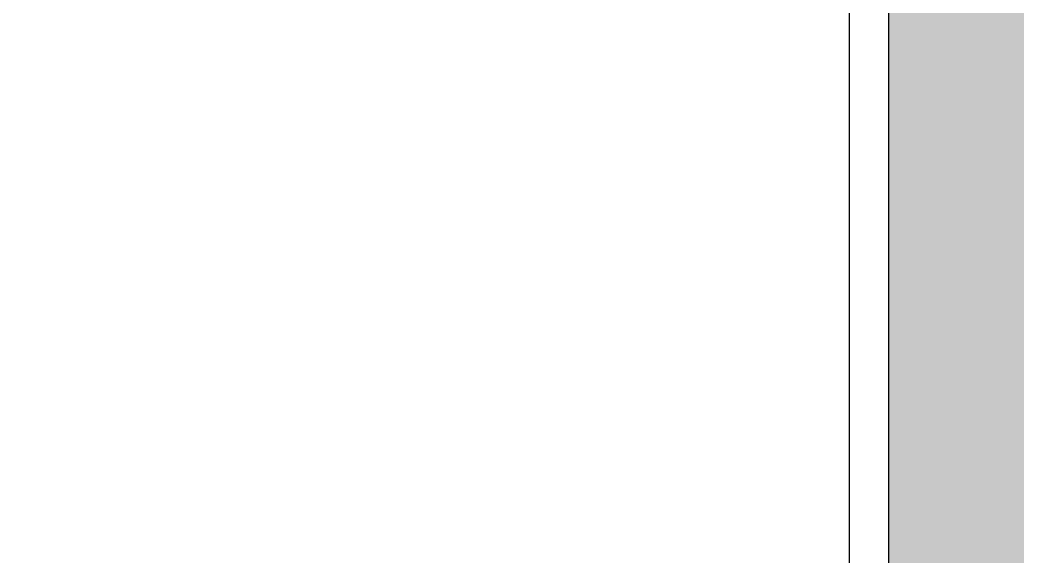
# Model space of a CAD drawing. Header units: millimetres. Extents: x 14753 to 45183, y 5640 to 19518.
# Drawn here: x 41689.28 to 41717.44, y 18239.65 to 18254.8 of the extents above; entities that cross this region are included whole.
import ezdxf

# ---------------------------------------------------------------- set-up
doc = ezdxf.new("R2010")
doc.units = ezdxf.units.MM
for name, pattern in [('DASHDOT2', [0.5, 0.25, -0.125, 0, -0.125]), ('DOT', [0.25, 0, -0.25]), ('HIDDEN', [0.375, 0.25, -0.125])]:
    doc.linetypes.add(name, pattern=pattern)
for name, color, linetype in [('5', 5, 'HIDDEN'), ('SIVA', 8, 'Continuous'), ('tarama', 253, 'Continuous')]:
    doc.layers.add(name, color=color, linetype=linetype)
doc.layers.add('KAPI', color=1, linetype='Continuous', lineweight=15)

# ---------------------------------------------------------------- blocks, each defined once
blk = doc.blocks.new('A$C1A495F32')
at = {"layer": 'tarama', "ltscale": 10}
h = blk.add_hatch(dxfattribs=at)
h.set_pattern_fill('DOTS', color=256, scale=0.01, style=0)
h.set_pattern_definition([(0, (3.75506, 2.325), (0.0079375, 0.015875), [0, -0.015875])])
h.paths.add_polyline_path([(7.48798, 4.05), (5.45, 4.05), (5.45, 3.8), (5.46336, 3.8), (5.46994, 3.8, -0.414214), (5.475, 3.79494), (5.475, 3.70506, -0.414214), (5.46994, 3.7), (5.45, 3.7), (5.45, 3.45), (6.95, 3.45), (6.95, 2.325), (7.2187, 2.325, 0.003593), (7.23882, 2.375), (7, 2.375), (7, 2.875), (7, 3.375), (7, 3.5), (5.5, 3.5), (5.5, 4), (7.49166, 4, 0.003342)])
at = {"layer": 'KAPI', "linetype": 'DOT', "ltscale": 6}
blk.add_lwpolyline([(5.3285, 3.6794), (3.98557, 2.90406, -0.131652), (3.77782, 3.6794)], format="xyb", dxfattribs=at)
at = {"layer": 'SIVA'}
blk.add_line((5.4375, 3.7), (5.4375, 3.4375), dxfattribs=at)
at = {"layer": 'SIVA', "ltscale": 10}
blk.add_lwpolyline([(7.2187, 2.325), (6.95, 2.325), (6.95, 3.45), (5.45, 3.45), (5.45, 3.7)], dxfattribs=at)
at = {"layer": 'tarama', "linetype": 'DASHDOT2', "ltscale": 50}
blk.add_circle((3.75, 3.75), 3.75, dxfattribs=at)

msp = doc.modelspace()

# ---------------------------------------------------------------- block references
at = {"layer": '5', "color": 8, "linetype": 'ByBlock', "xscale": 90.00000000014552, "yscale": 90.00000000014552, "zscale": 90.00000000014552}
msp.add_blockref('A$C1A495F32', (41223.326, 17926.161, -574.204), dxfattribs=at)

doc.saveas('drawing.dxf')
